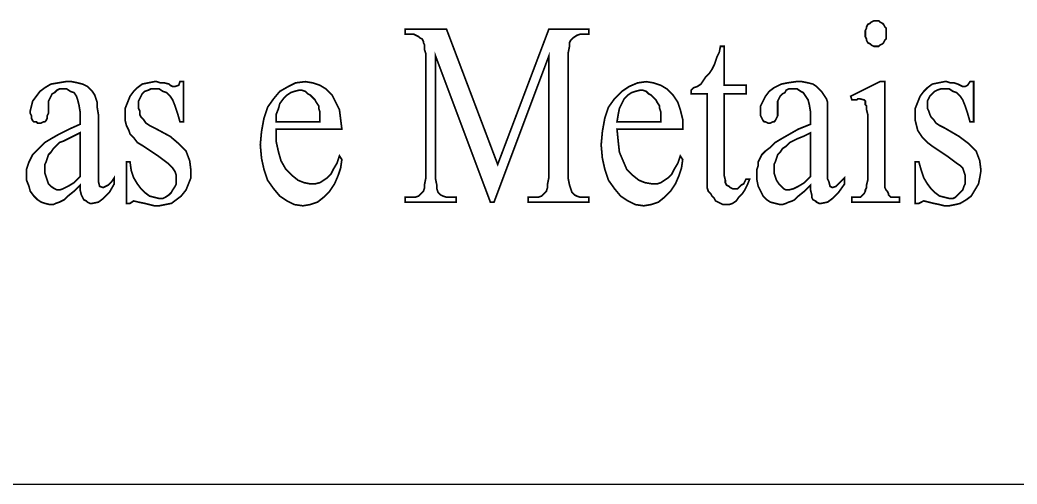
# Model space of a CAD drawing. Extents: x -6357 to -2157, y -7646 to -1706.
# Drawn here: x -4888 to -4640.4, y -6920.7 to -6805.5 of the extents above; entities that cross this region are included whole.
import ezdxf

# ---------------------------------------------------------------- set-up
doc = ezdxf.new("R2010")
doc.units = 0
doc.header["$LTSCALE"] = 30
doc.header["$MEASUREMENT"] = 0
doc.layers.add('FINA', color=7, linetype='CONTINUOUS')

msp = doc.modelspace()

# ---------------------------------------------------------------- linework, layer by layer
at = {"layer": 'FINA'}
msp.add_line((-6001.073, -6920.746), (-2257.073, -6920.746), dxfattribs=at)
at = {"layer": 'FINA', "const_width": 0.42}
for points in [[(-4675.348, -6805.677), (-4675.952, -6805.677), (-4676.557, -6805.98), (-4676.859, -6806.282), (-4677.464, -6806.584), (-4677.766, -6807.189), (-4677.766, -6807.491), (-4678.068, -6808.096), (-4678.068, -6809.003), (-4678.068, -6809.608), (-4677.766, -6810.212), (-4677.766, -6810.515), (-4677.464, -6811.119), (-4676.859, -6811.421), (-4676.557, -6811.724), (-4675.952, -6812.026), (-4675.348, -6812.026), (-4674.743, -6812.026), (-4674.44, -6811.724), (-4673.836, -6811.421), (-4673.534, -6811.119), (-4673.231, -6810.515), (-4672.929, -6810.212), (-4672.929, -6809.608), (-4672.929, -6809.003), (-4672.929, -6808.096), (-4672.929, -6807.491), (-4673.231, -6807.189), (-4673.534, -6806.584), (-4673.836, -6806.282), (-4674.44, -6805.98), (-4674.743, -6805.677), (-4675.348, -6805.677)], [(-4771.184, -6850.723), (-4770.277, -6850.723), (-4756.673, -6814.445), (-4756.673, -6843.165), (-4756.673, -6844.677), (-4756.975, -6846.188), (-4756.975, -6847.096), (-4757.277, -6848.003), (-4757.882, -6848.608), (-4758.486, -6849.212), (-4759.393, -6849.514), (-4760.603, -6849.514), (-4761.812, -6849.514), (-4761.812, -6850.723), (-4746.696, -6850.723), (-4746.696, -6849.514), (-4747.905, -6849.514), (-4748.812, -6849.514), (-4749.719, -6849.212), (-4750.324, -6848.91), (-4750.928, -6848.305), (-4751.23, -6847.398), (-4751.533, -6846.491), (-4751.836, -6844.98), (-4751.836, -6843.165), (-4751.836, -6815.352), (-4751.836, -6813.538), (-4751.533, -6812.026), (-4751.533, -6811.119), (-4751.23, -6810.515), (-4750.626, -6809.91), (-4749.719, -6809.305), (-4748.812, -6809.003), (-4747.905, -6809.003), (-4746.696, -6809.003), (-4746.696, -6807.794), (-4756.673, -6807.794), (-4769.37, -6841.351), (-4782.068, -6807.794), (-4792.347, -6807.794), (-4792.347, -6809.003), (-4791.138, -6809.003), (-4790.231, -6809.003), (-4789.626, -6809.305), (-4789.021, -6809.608), (-4788.719, -6809.91), (-4788.114, -6810.212), (-4787.812, -6810.817), (-4787.812, -6811.119), (-4787.51, -6811.724), (-4787.51, -6812.933), (-4787.208, -6813.84), (-4787.208, -6815.352), (-4787.208, -6843.165), (-4787.208, -6844.677), (-4787.51, -6846.188), (-4787.51, -6847.096), (-4787.812, -6848.003), (-4788.416, -6848.608), (-4789.021, -6849.212), (-4789.928, -6849.514), (-4790.835, -6849.514), (-4792.347, -6849.514), (-4792.347, -6850.723), (-4779.649, -6850.723), (-4779.649, -6849.514), (-4781.161, -6849.514), (-4782.068, -6849.514), (-4782.975, -6849.212), (-4783.579, -6848.91), (-4784.184, -6848.305), (-4784.486, -6847.398), (-4784.486, -6846.491), (-4784.789, -6844.98), (-4784.789, -6843.165), (-4784.789, -6814.445), (-4771.184, -6850.723)], [(-4713.138, -6812.026), (-4714.045, -6812.026), (-4714.347, -6813.538), (-4714.952, -6814.747), (-4715.254, -6815.654), (-4715.556, -6816.561), (-4716.161, -6817.771), (-4716.766, -6818.677), (-4717.673, -6819.584), (-4718.278, -6820.491), (-4718.882, -6821.398), (-4719.789, -6822.003), (-4720.696, -6822.306), (-4721.301, -6822.91), (-4721.301, -6823.817), (-4717.371, -6823.817), (-4717.371, -6843.468), (-4717.371, -6844.98), (-4717.371, -6846.188), (-4717.371, -6847.096), (-4717.068, -6848.003), (-4716.463, -6848.608), (-4716.161, -6849.212), (-4715.556, -6849.817), (-4715.254, -6850.421), (-4714.649, -6850.723), (-4714.045, -6851.026), (-4713.44, -6851.328), (-4712.836, -6851.328), (-4711.928, -6851.328), (-4711.022, -6851.026), (-4710.115, -6850.421), (-4709.51, -6849.514), (-4708.603, -6848.608), (-4707.999, -6847.7), (-4707.393, -6846.491), (-4706.789, -6844.98), (-4707.696, -6844.98), (-4707.999, -6845.584), (-4708.301, -6846.188), (-4708.905, -6846.491), (-4709.208, -6846.794), (-4709.51, -6847.096), (-4709.813, -6847.398), (-4710.417, -6847.398), (-4710.719, -6847.398), (-4711.022, -6847.398), (-4711.626, -6847.096), (-4711.928, -6846.794), (-4712.533, -6846.491), (-4712.836, -6845.886), (-4712.836, -6845.282), (-4713.138, -6844.073), (-4713.138, -6842.863), (-4713.138, -6823.817), (-4707.696, -6823.817), (-4707.696, -6821.701), (-4713.138, -6821.701), (-4713.138, -6812.026)], [(-4873.068, -6846.491), (-4873.068, -6847.7), (-4872.765, -6848.91), (-4872.463, -6849.514), (-4872.16, -6850.119), (-4871.556, -6850.421), (-4871.253, -6850.723), (-4870.649, -6851.026), (-4870.044, -6851.026), (-4868.533, -6850.723), (-4867.323, -6849.817), (-4865.812, -6848.305), (-4864.602, -6846.188), (-4864.602, -6844.677), (-4865.207, -6845.584), (-4865.812, -6846.188), (-4866.114, -6846.491), (-4866.718, -6846.794), (-4867.323, -6847.096), (-4868.23, -6846.794), (-4868.533, -6845.584), (-4868.533, -6844.98), (-4868.533, -6843.77), (-4868.533, -6842.259), (-4868.533, -6840.445), (-4868.533, -6830.77), (-4868.533, -6828.956), (-4868.835, -6827.143), (-4868.835, -6825.933), (-4869.137, -6825.026), (-4869.439, -6824.119), (-4870.044, -6823.212), (-4870.649, -6822.608), (-4871.253, -6822.003), (-4872.463, -6821.398), (-4873.672, -6821.096), (-4875.183, -6820.794), (-4876.695, -6820.794), (-4878.509, -6821.096), (-4880.323, -6821.398), (-4881.835, -6822.306), (-4883.044, -6823.212), (-4883.951, -6824.421), (-4884.858, -6825.631), (-4885.161, -6826.84), (-4885.463, -6828.049), (-4885.463, -6828.654), (-4885.161, -6829.259), (-4885.161, -6829.864), (-4884.858, -6830.468), (-4884.556, -6830.77), (-4883.951, -6830.77), (-4883.649, -6831.073), (-4883.044, -6831.073), (-4882.742, -6831.073), (-4882.137, -6830.77), (-4881.835, -6830.77), (-4881.532, -6830.468), (-4881.23, -6829.864), (-4881.23, -6829.259), (-4880.928, -6828.654), (-4880.928, -6828.049), (-4880.928, -6826.235), (-4880.928, -6825.631), (-4880.626, -6825.026), (-4880.323, -6824.421), (-4880.021, -6823.817), (-4879.416, -6823.514), (-4878.812, -6822.91), (-4878.207, -6822.608), (-4877.3, -6822.608), (-4876.393, -6822.608), (-4875.486, -6823.212), (-4874.579, -6823.514), (-4873.974, -6824.421), (-4873.672, -6825.329), (-4873.37, -6826.538), (-4873.068, -6828.352), (-4873.068, -6830.166), (-4873.068, -6831.375), (-4875.788, -6832.584), (-4878.207, -6833.793), (-4880.323, -6835.003), (-4881.835, -6835.91), (-4883.044, -6837.119), (-4883.951, -6838.026), (-4884.858, -6838.933), (-4885.463, -6840.142), (-4885.765, -6840.747), (-4886.067, -6841.654), (-4886.37, -6842.561), (-4886.37, -6843.77), (-4886.37, -6845.282), (-4885.765, -6846.794), (-4885.463, -6848.003), (-4884.556, -6849.212), (-4883.649, -6850.119), (-4882.742, -6850.723), (-4881.835, -6851.026), (-4880.626, -6851.328), (-4879.718, -6851.328), (-4879.114, -6851.026), (-4878.207, -6850.723), (-4877.603, -6850.421), (-4876.998, -6850.119), (-4876.091, -6849.212), (-4874.579, -6848.003), (-4873.068, -6846.491)], [(-4847.37, -6820.794), (-4848.277, -6820.794), (-4848.579, -6821.701), (-4849.486, -6822.003), (-4849.788, -6822.003), (-4850.091, -6822.003), (-4850.696, -6821.701), (-4850.998, -6821.398), (-4852.207, -6821.096), (-4853.114, -6821.096), (-4854.021, -6820.794), (-4854.625, -6820.794), (-4856.137, -6821.096), (-4857.648, -6821.398), (-4858.858, -6822.306), (-4859.765, -6823.212), (-4860.672, -6824.421), (-4861.277, -6825.933), (-4861.881, -6827.445), (-4861.881, -6829.259), (-4861.881, -6830.468), (-4861.579, -6831.677), (-4860.975, -6832.887), (-4860.672, -6833.793), (-4859.765, -6834.701), (-4858.858, -6835.91), (-4857.346, -6836.817), (-4855.533, -6838.026), (-4853.719, -6839.236), (-4852.509, -6840.142), (-4851.3, -6841.049), (-4850.696, -6841.654), (-4850.091, -6842.259), (-4849.486, -6843.165), (-4849.184, -6844.073), (-4849.184, -6845.282), (-4849.184, -6846.188), (-4849.486, -6846.794), (-4850.091, -6847.7), (-4850.393, -6848.305), (-4850.998, -6848.91), (-4851.905, -6849.514), (-4852.509, -6849.817), (-4853.416, -6849.817), (-4854.625, -6849.514), (-4855.835, -6849.212), (-4857.044, -6848.305), (-4857.951, -6847.398), (-4858.858, -6846.188), (-4859.765, -6844.677), (-4860.37, -6842.863), (-4860.672, -6840.747), (-4861.579, -6840.747), (-4861.579, -6851.026), (-4860.672, -6851.026), (-4859.765, -6850.421), (-4858.556, -6850.723), (-4857.044, -6851.026), (-4855.835, -6851.328), (-4854.625, -6851.631), (-4853.416, -6851.631), (-4851.905, -6851.328), (-4850.393, -6851.026), (-4849.184, -6850.119), (-4847.975, -6849.212), (-4846.765, -6847.7), (-4846.161, -6846.188), (-4845.556, -6844.677), (-4845.556, -6842.863), (-4845.858, -6840.445), (-4846.765, -6838.026), (-4848.579, -6836.212), (-4850.696, -6834.398), (-4854.625, -6832.282), (-4855.835, -6831.677), (-4856.742, -6831.073), (-4857.346, -6830.166), (-4857.951, -6829.561), (-4858.254, -6828.956), (-4858.254, -6828.049), (-4858.556, -6827.445), (-4858.556, -6826.538), (-4858.556, -6825.631), (-4858.254, -6825.026), (-4857.951, -6824.421), (-4857.648, -6823.817), (-4857.044, -6823.212), (-4856.137, -6822.91), (-4855.533, -6822.608), (-4854.625, -6822.608), (-4853.416, -6822.608), (-4852.509, -6823.212), (-4851.602, -6823.514), (-4850.696, -6824.421), (-4850.091, -6825.329), (-4849.486, -6826.84), (-4848.881, -6828.654), (-4848.277, -6830.77), (-4847.37, -6830.77), (-4847.37, -6820.794)], [(-4824.393, -6832.584), (-4808.068, -6832.584), (-4808.37, -6830.166), (-4808.673, -6827.747), (-4809.579, -6825.933), (-4810.486, -6824.119), (-4811.998, -6822.608), (-4813.51, -6821.701), (-4815.323, -6821.096), (-4817.137, -6820.794), (-4819.556, -6821.096), (-4821.37, -6822.003), (-4823.486, -6823.212), (-4824.998, -6825.026), (-4826.51, -6827.143), (-4827.416, -6829.864), (-4828.021, -6833.189), (-4828.323, -6836.514), (-4828.021, -6839.84), (-4827.416, -6842.561), (-4826.51, -6845.282), (-4824.998, -6847.398), (-4823.486, -6849.212), (-4821.672, -6850.421), (-4819.858, -6851.328), (-4817.742, -6851.631), (-4815.928, -6851.328), (-4814.114, -6850.723), (-4812.602, -6849.514), (-4811.091, -6848.003), (-4809.882, -6846.188), (-4808.975, -6844.073), (-4808.37, -6842.259), (-4808.068, -6840.142), (-4808.673, -6839.236), (-4809.277, -6841.049), (-4810.184, -6842.561), (-4810.788, -6843.77), (-4811.696, -6844.677), (-4812.602, -6845.282), (-4813.51, -6845.886), (-4814.719, -6846.188), (-4815.928, -6846.188), (-4817.44, -6845.886), (-4818.951, -6845.282), (-4820.463, -6844.073), (-4821.975, -6842.561), (-4823.184, -6840.445), (-4823.789, -6838.328), (-4824.393, -6835.608), (-4824.393, -6832.584)], [(-4739.743, -6832.584), (-4723.417, -6832.584), (-4723.417, -6830.166), (-4724.021, -6827.747), (-4724.626, -6825.933), (-4725.836, -6824.119), (-4727.347, -6822.608), (-4728.859, -6821.701), (-4730.673, -6821.096), (-4732.486, -6820.794), (-4734.603, -6821.096), (-4736.719, -6822.003), (-4738.533, -6823.212), (-4740.347, -6825.026), (-4741.858, -6827.143), (-4742.766, -6829.864), (-4743.37, -6833.189), (-4743.673, -6836.514), (-4743.37, -6839.84), (-4742.766, -6842.561), (-4741.858, -6845.282), (-4740.347, -6847.398), (-4738.835, -6849.212), (-4737.021, -6850.421), (-4735.208, -6851.328), (-4733.091, -6851.631), (-4731.277, -6851.328), (-4729.463, -6850.723), (-4727.952, -6849.514), (-4726.44, -6848.003), (-4725.231, -6846.188), (-4724.324, -6844.073), (-4723.719, -6842.259), (-4723.417, -6840.142), (-4724.021, -6839.236), (-4724.626, -6841.049), (-4725.533, -6842.561), (-4726.138, -6843.77), (-4727.045, -6844.677), (-4727.952, -6845.282), (-4728.859, -6845.886), (-4729.766, -6846.188), (-4730.975, -6846.188), (-4732.789, -6845.886), (-4734.301, -6845.282), (-4735.812, -6844.073), (-4737.324, -6842.561), (-4738.231, -6840.445), (-4739.138, -6838.328), (-4739.44, -6835.608), (-4739.743, -6832.584)], [(-4691.673, -6846.491), (-4691.673, -6847.7), (-4691.371, -6848.91), (-4691.371, -6849.514), (-4691.069, -6850.119), (-4690.464, -6850.421), (-4690.161, -6850.723), (-4689.557, -6851.026), (-4688.952, -6851.026), (-4687.44, -6850.723), (-4686.231, -6849.817), (-4684.719, -6848.305), (-4683.208, -6846.188), (-4683.208, -6844.677), (-4684.115, -6845.584), (-4684.719, -6846.188), (-4685.022, -6846.491), (-4685.324, -6846.794), (-4686.231, -6847.096), (-4686.836, -6846.794), (-4687.138, -6845.584), (-4687.44, -6844.98), (-4687.44, -6843.77), (-4687.44, -6842.259), (-4687.44, -6840.445), (-4687.44, -6830.77), (-4687.44, -6828.956), (-4687.44, -6827.143), (-4687.44, -6825.933), (-4687.743, -6825.026), (-4688.348, -6824.119), (-4688.952, -6823.212), (-4689.557, -6822.608), (-4690.161, -6822.003), (-4691.069, -6821.398), (-4692.278, -6821.096), (-4693.789, -6820.794), (-4695.301, -6820.794), (-4697.417, -6821.096), (-4698.929, -6821.398), (-4700.743, -6822.306), (-4701.952, -6823.212), (-4702.859, -6824.421), (-4703.464, -6825.631), (-4704.068, -6826.84), (-4704.068, -6828.049), (-4704.068, -6828.654), (-4704.068, -6829.259), (-4703.766, -6829.864), (-4703.464, -6830.468), (-4703.161, -6830.77), (-4702.859, -6830.77), (-4702.254, -6831.073), (-4701.952, -6831.073), (-4701.649, -6831.073), (-4701.045, -6830.77), (-4700.743, -6830.77), (-4700.441, -6830.468), (-4700.138, -6829.864), (-4699.836, -6829.259), (-4699.836, -6828.654), (-4699.836, -6828.049), (-4699.836, -6826.235), (-4699.836, -6825.631), (-4699.533, -6825.026), (-4699.231, -6824.421), (-4698.626, -6823.817), (-4698.021, -6823.514), (-4697.719, -6822.91), (-4697.115, -6822.608), (-4696.208, -6822.608), (-4694.998, -6822.608), (-4694.092, -6823.212), (-4693.487, -6823.514), (-4692.882, -6824.421), (-4692.278, -6825.329), (-4691.975, -6826.538), (-4691.673, -6828.352), (-4691.673, -6830.166), (-4691.673, -6831.375), (-4694.696, -6832.584), (-4696.812, -6833.793), (-4698.929, -6835.003), (-4700.441, -6835.91), (-4701.649, -6837.119), (-4702.859, -6838.026), (-4703.766, -6838.933), (-4704.37, -6840.142), (-4704.673, -6840.747), (-4704.673, -6841.654), (-4704.975, -6842.561), (-4704.975, -6843.77), (-4704.975, -6845.282), (-4704.673, -6846.794), (-4704.068, -6848.003), (-4703.464, -6849.212), (-4702.556, -6850.119), (-4701.649, -6850.723), (-4700.441, -6851.026), (-4699.231, -6851.328), (-4698.626, -6851.328), (-4697.719, -6851.026), (-4697.115, -6850.723), (-4696.208, -6850.421), (-4695.603, -6850.119), (-4694.696, -6849.212), (-4693.185, -6848.003), (-4691.673, -6846.491)], [(-4673.231, -6820.794), (-4674.44, -6820.794), (-4681.696, -6824.421), (-4681.394, -6825.329), (-4680.789, -6825.329), (-4680.184, -6825.329), (-4679.882, -6825.026), (-4679.58, -6825.026), (-4678.371, -6825.329), (-4678.068, -6825.631), (-4678.068, -6825.933), (-4678.068, -6826.538), (-4677.766, -6826.84), (-4677.766, -6827.747), (-4677.464, -6828.956), (-4677.464, -6830.77), (-4677.464, -6832.887), (-4677.464, -6844.073), (-4677.464, -6845.282), (-4677.766, -6846.491), (-4677.766, -6847.096), (-4678.068, -6847.7), (-4678.068, -6848.003), (-4678.371, -6848.608), (-4678.673, -6848.91), (-4678.976, -6849.212), (-4679.278, -6849.514), (-4679.882, -6849.514), (-4680.487, -6849.514), (-4681.394, -6849.514), (-4681.394, -6850.723), (-4669.603, -6850.723), (-4669.603, -6849.514), (-4670.51, -6849.514), (-4671.115, -6849.514), (-4671.72, -6849.514), (-4672.022, -6849.212), (-4672.324, -6848.91), (-4672.324, -6848.608), (-4672.626, -6848.003), (-4672.929, -6847.7), (-4673.231, -6847.096), (-4673.231, -6846.491), (-4673.231, -6845.282), (-4673.231, -6844.073), (-4673.231, -6820.794)], [(-4651.161, -6820.794), (-4652.068, -6820.794), (-4652.673, -6821.701), (-4653.278, -6822.003), (-4653.58, -6822.003), (-4653.883, -6822.003), (-4654.487, -6821.701), (-4655.091, -6821.398), (-4655.999, -6821.096), (-4656.906, -6821.096), (-4657.813, -6820.794), (-4658.417, -6820.794), (-4659.929, -6821.096), (-4661.441, -6821.398), (-4662.65, -6822.306), (-4663.557, -6823.212), (-4664.464, -6824.421), (-4665.068, -6825.933), (-4665.673, -6827.445), (-4665.673, -6829.259), (-4665.673, -6830.468), (-4665.371, -6831.677), (-4665.068, -6832.887), (-4664.464, -6833.793), (-4663.859, -6834.701), (-4662.65, -6835.91), (-4661.441, -6836.817), (-4659.627, -6838.026), (-4657.813, -6839.236), (-4656.603, -6840.142), (-4655.394, -6841.049), (-4654.487, -6841.654), (-4653.883, -6842.259), (-4653.58, -6843.165), (-4653.278, -6844.073), (-4653.278, -6845.282), (-4653.278, -6846.188), (-4653.58, -6846.794), (-4653.883, -6847.7), (-4654.487, -6848.305), (-4655.091, -6848.91), (-4655.696, -6849.514), (-4656.301, -6849.817), (-4657.208, -6849.817), (-4658.417, -6849.514), (-4659.627, -6849.212), (-4660.836, -6848.305), (-4661.743, -6847.398), (-4662.65, -6846.188), (-4663.557, -6844.677), (-4664.162, -6842.863), (-4664.766, -6840.747), (-4665.673, -6840.747), (-4665.673, -6851.026), (-4664.766, -6851.026), (-4663.557, -6850.421), (-4662.347, -6850.723), (-4661.138, -6851.026), (-4659.627, -6851.328), (-4658.417, -6851.631), (-4657.208, -6851.631), (-4655.696, -6851.328), (-4654.487, -6851.026), (-4652.975, -6850.119), (-4651.766, -6849.212), (-4650.859, -6847.7), (-4649.952, -6846.188), (-4649.65, -6844.677), (-4649.348, -6842.863), (-4649.65, -6840.445), (-4650.556, -6838.026), (-4652.371, -6836.212), (-4654.789, -6834.398), (-4658.417, -6832.282), (-4659.627, -6831.677), (-4660.533, -6831.073), (-4661.138, -6830.166), (-4661.743, -6829.561), (-4662.045, -6828.956), (-4662.347, -6828.049), (-4662.65, -6827.445), (-4662.65, -6826.538), (-4662.65, -6825.631), (-4662.347, -6825.026), (-4662.045, -6824.421), (-4661.441, -6823.817), (-4660.836, -6823.212), (-4660.231, -6822.91), (-4659.324, -6822.608), (-4658.417, -6822.608), (-4657.208, -6822.608), (-4656.301, -6823.212), (-4655.394, -6823.514), (-4654.487, -6824.421), (-4653.883, -6825.329), (-4653.278, -6826.84), (-4652.673, -6828.654), (-4652.068, -6830.77), (-4651.161, -6830.77), (-4651.161, -6820.794)], [(-4824.393, -6830.77), (-4824.393, -6828.956), (-4823.789, -6827.445), (-4823.486, -6826.235), (-4822.579, -6825.026), (-4821.672, -6824.119), (-4820.765, -6823.514), (-4819.858, -6823.212), (-4818.649, -6822.91), (-4818.044, -6822.91), (-4817.137, -6823.212), (-4816.533, -6823.817), (-4815.928, -6824.119), (-4815.323, -6824.724), (-4814.719, -6825.329), (-4814.417, -6825.933), (-4813.812, -6826.84), (-4813.812, -6827.445), (-4813.51, -6828.352), (-4813.51, -6829.561), (-4813.51, -6830.77), (-4824.393, -6830.77)], [(-4739.743, -6830.77), (-4739.44, -6828.956), (-4739.138, -6827.445), (-4738.533, -6826.235), (-4737.929, -6825.026), (-4737.021, -6824.119), (-4736.115, -6823.514), (-4735.208, -6823.212), (-4733.998, -6822.91), (-4733.394, -6822.91), (-4732.486, -6823.212), (-4731.882, -6823.817), (-4731.277, -6824.119), (-4730.673, -6824.724), (-4730.068, -6825.329), (-4729.766, -6825.933), (-4729.161, -6826.84), (-4729.161, -6827.445), (-4728.859, -6828.352), (-4728.859, -6829.561), (-4728.859, -6830.77), (-4739.743, -6830.77)], [(-4873.068, -6844.375), (-4874.579, -6845.886), (-4876.091, -6846.794), (-4877.3, -6847.398), (-4878.207, -6847.7), (-4878.812, -6847.7), (-4879.416, -6847.398), (-4880.323, -6846.794), (-4880.928, -6846.188), (-4881.23, -6845.282), (-4881.532, -6844.375), (-4881.835, -6843.468), (-4881.835, -6842.259), (-4881.835, -6841.351), (-4881.532, -6840.747), (-4881.23, -6839.84), (-4880.928, -6838.933), (-4880.323, -6838.328), (-4879.718, -6837.421), (-4879.114, -6836.817), (-4878.207, -6835.91), (-4877.3, -6835.608), (-4876.091, -6835.003), (-4874.881, -6834.398), (-4873.068, -6833.491), (-4873.068, -6844.375)], [(-4691.673, -6844.375), (-4693.185, -6845.886), (-4694.696, -6846.794), (-4695.906, -6847.398), (-4697.115, -6847.7), (-4697.719, -6847.7), (-4698.324, -6847.398), (-4698.929, -6846.794), (-4699.533, -6846.188), (-4700.138, -6845.282), (-4700.441, -6844.375), (-4700.743, -6843.468), (-4700.743, -6842.259), (-4700.743, -6841.351), (-4700.441, -6840.747), (-4700.138, -6839.84), (-4699.836, -6838.933), (-4699.231, -6838.328), (-4698.626, -6837.421), (-4697.719, -6836.817), (-4696.812, -6835.91), (-4696.208, -6835.608), (-4694.998, -6835.003), (-4693.487, -6834.398), (-4691.673, -6833.491), (-4691.673, -6844.375)]]:
    msp.add_lwpolyline(points, dxfattribs=at)

doc.saveas('drawing.dxf')
